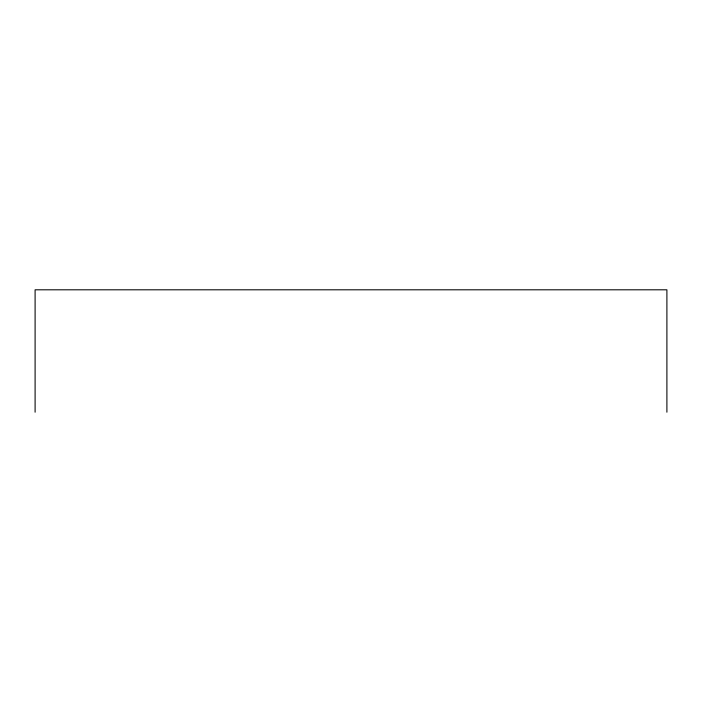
<?xml version="1.0" encoding="UTF-8"?>
<svg xmlns="http://www.w3.org/2000/svg" width="702" height="702" viewBox="0 0 702 702"><rect width="100%" height="100%" fill="white"/><g stroke="black" fill="none" stroke-linecap="round" stroke-linejoin="round"><path stroke-width="1.05" d="M666.9 412.197L666.9 289.803L35.1 289.803L35.1 412.197"/></g></svg>
